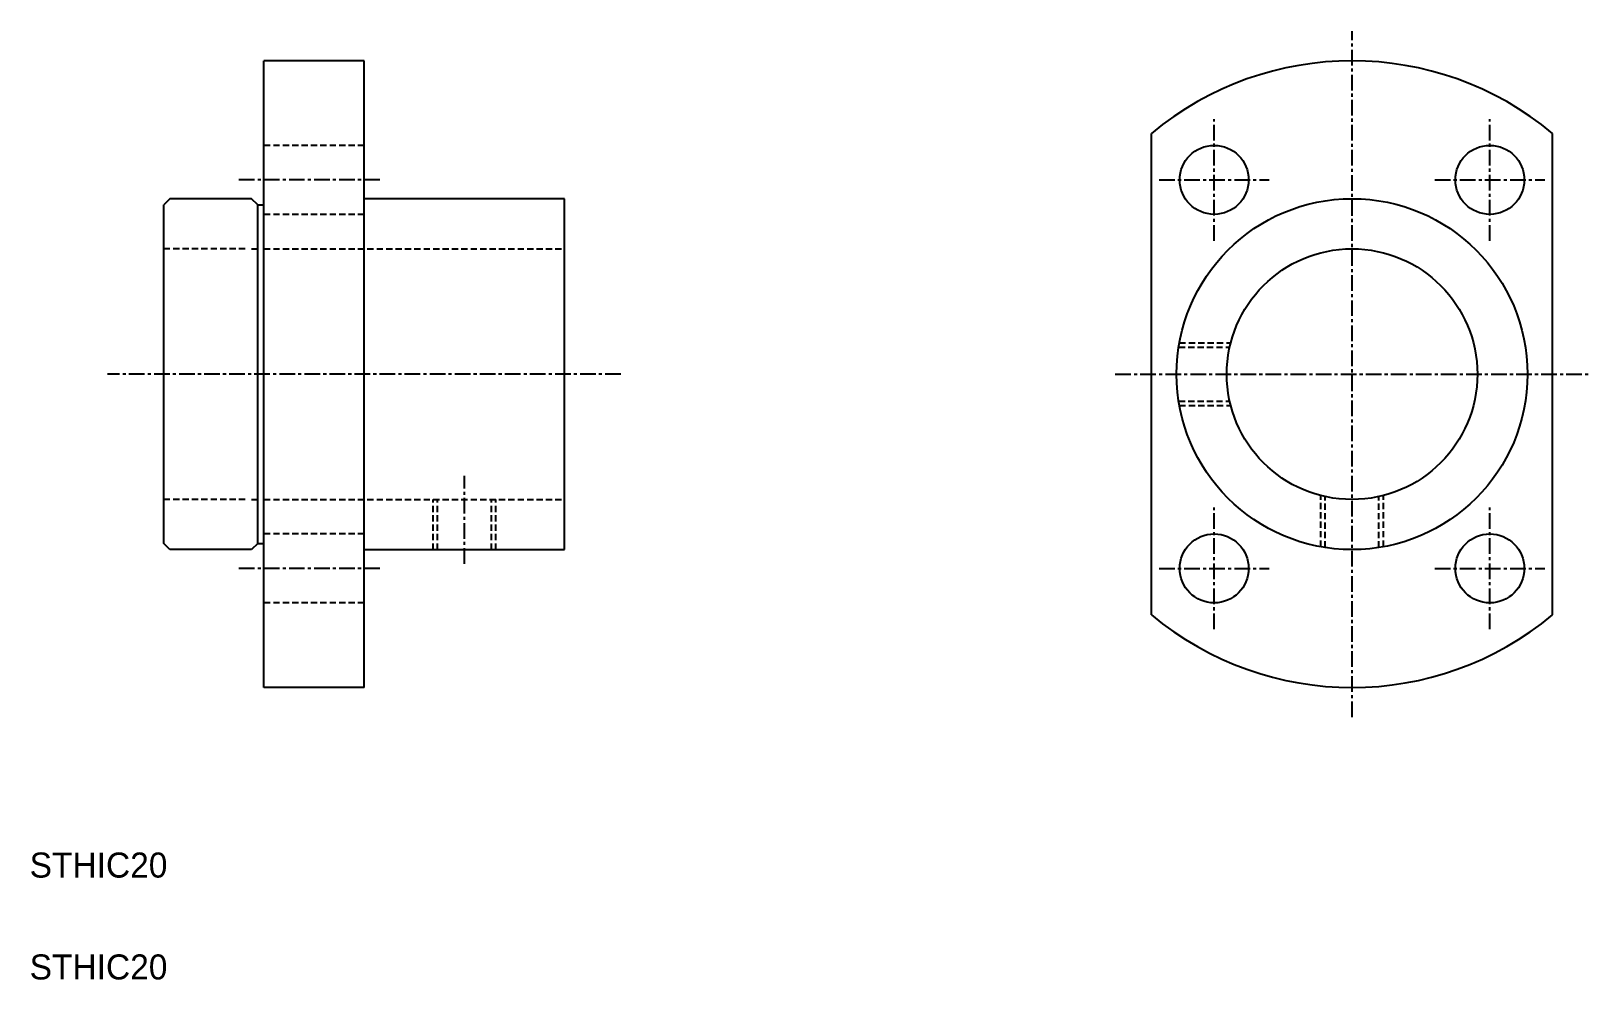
# Model space of a CAD drawing. Extents: x 10 to 134, y 10 to 86.
import ezdxf

# ---------------------------------------------------------------- set-up
doc = ezdxf.new("R2010")
doc.units = 0
doc.linetypes.add('CENTER', pattern=[2, 1.25, -0.25, 0.25, -0.25])
doc.linetypes.add('DASHED', pattern=[0.75, 0.5, -0.25])
doc.layers.get('0').update_dxf_attribs({"linetype": 'CONTINUOUS'})
doc.layers.add('CENTER', color=1, linetype='CENTER')

msp = doc.modelspace()

# ---------------------------------------------------------------- linework, layer by layer
at = {"color": 7, "linetype": 'CONTINUOUS'}
for p, q in [((28.7, 33.3), (28.7, 83.3)), ((36.7, 83.3), (28.7, 83.3)), ((36.7, 33.3), (36.7, 83.3)), ((99.54, 39.09), (99.54, 77.51)), ((131.54, 39.09), (131.54, 77.51)), ((21.2, 72.3), (20.7, 71.8)), ((27.7, 72.3), (21.2, 72.3)), ((28.2, 71.8), (27.7, 72.3)), ((52.7, 72.3), (36.7, 72.3)), ((52.7, 44.3), (52.7, 72.3)), ((20.7, 44.8), (20.7, 71.8)), ((28.2, 44.8), (28.2, 71.8)), ((28.2, 71.8), (28.7, 71.8)), ((21.2, 44.3), (20.7, 44.8)), ((28.2, 44.8), (27.7, 44.3)), ((28.2, 44.8), (28.7, 44.8)), ((27.7, 44.3), (21.2, 44.3)), ((36.7, 44.3), (52.7, 44.3)), ((36.7, 33.3), (28.7, 33.3))]:
    msp.add_line(p, q, dxfattribs=at)
at = {"color": 3, "linetype": 'DASHED'}
for p, q in [((36.7, 76.55), (28.7, 76.55)), ((36.7, 71.05), (28.7, 71.05)), ((27.2, 68.3), (20.7, 68.3)), ((27.7, 68.3), (28.2, 68.3)), ((28.7, 68.3), (52.7, 68.3)), ((101.71, 60.45), (105.77, 60.45)), ((101.76, 60.8), (105.86, 60.8)), ((101.71, 56.15), (105.77, 56.15)), ((101.76, 55.8), (105.86, 55.8)), ((113.04, 44.53), (113.04, 48.62)), ((113.39, 44.47), (113.39, 48.54)), ((117.69, 44.47), (117.69, 48.54)), ((118.04, 44.53), (118.04, 48.62)), ((27.2, 48.3), (20.7, 48.3)), ((27.7, 48.3), (28.2, 48.3)), ((28.7, 48.3), (52.7, 48.3)), ((42.2, 44.3), (42.2, 48.3)), ((42.55, 44.3), (42.55, 48.3)), ((46.85, 44.3), (46.85, 48.3)), ((47.2, 44.3), (47.2, 48.3)), ((36.7, 45.55), (28.7, 45.55)), ((36.7, 40.05), (28.7, 40.05))]:
    msp.add_line(p, q, dxfattribs=at)
at = {"color": 7, "linetype": 'CONTINUOUS'}
for centre, radius in [((104.54, 73.8), 2.75), ((126.54, 73.8), 2.75), ((115.54, 58.3), 14), ((115.54, 58.3), 10), ((104.54, 42.8), 2.75), ((126.54, 42.8), 2.75)]:
    msp.add_circle(centre, radius, dxfattribs=at)
for start, end in [(50.2082, 129.7918), (230.2082, 309.7918)]:
    msp.add_arc((115.54, 58.3), 25, start, end, dxfattribs=at)
at = {"layer": 'CENTER', "color": 1, "linetype": 'CENTER'}
for p, q in [((115.54, 30.94), (115.54, 85.67)), ((104.54, 68.95), (104.54, 78.65)), ((126.54, 68.95), (126.54, 78.65)), ((37.95, 73.8), (26.6, 73.8)), ((100.15, 73.8), (108.93, 73.8)), ((122.15, 73.8), (130.93, 73.8)), ((57.18, 58.3), (16.22, 58.3)), ((96.64, 58.3), (134.44, 58.3)), ((44.7, 43.17), (44.7, 50.18)), ((104.54, 37.95), (104.54, 47.65)), ((126.54, 37.95), (126.54, 47.65)), ((37.95, 42.8), (26.6, 42.8)), ((100.15, 42.8), (108.93, 42.8)), ((122.15, 42.8), (130.93, 42.8))]:
    msp.add_line(p, q, dxfattribs=at)

# ---------------------------------------------------------------- texts
at = {"color": 7, "linetype": 'CONTINUOUS'}
for p in [(10, 18.13), (10, 10)]:
    msp.add_text('STHIC20', height=2, dxfattribs=at).set_placement(p)

doc.saveas('drawing.dxf')
